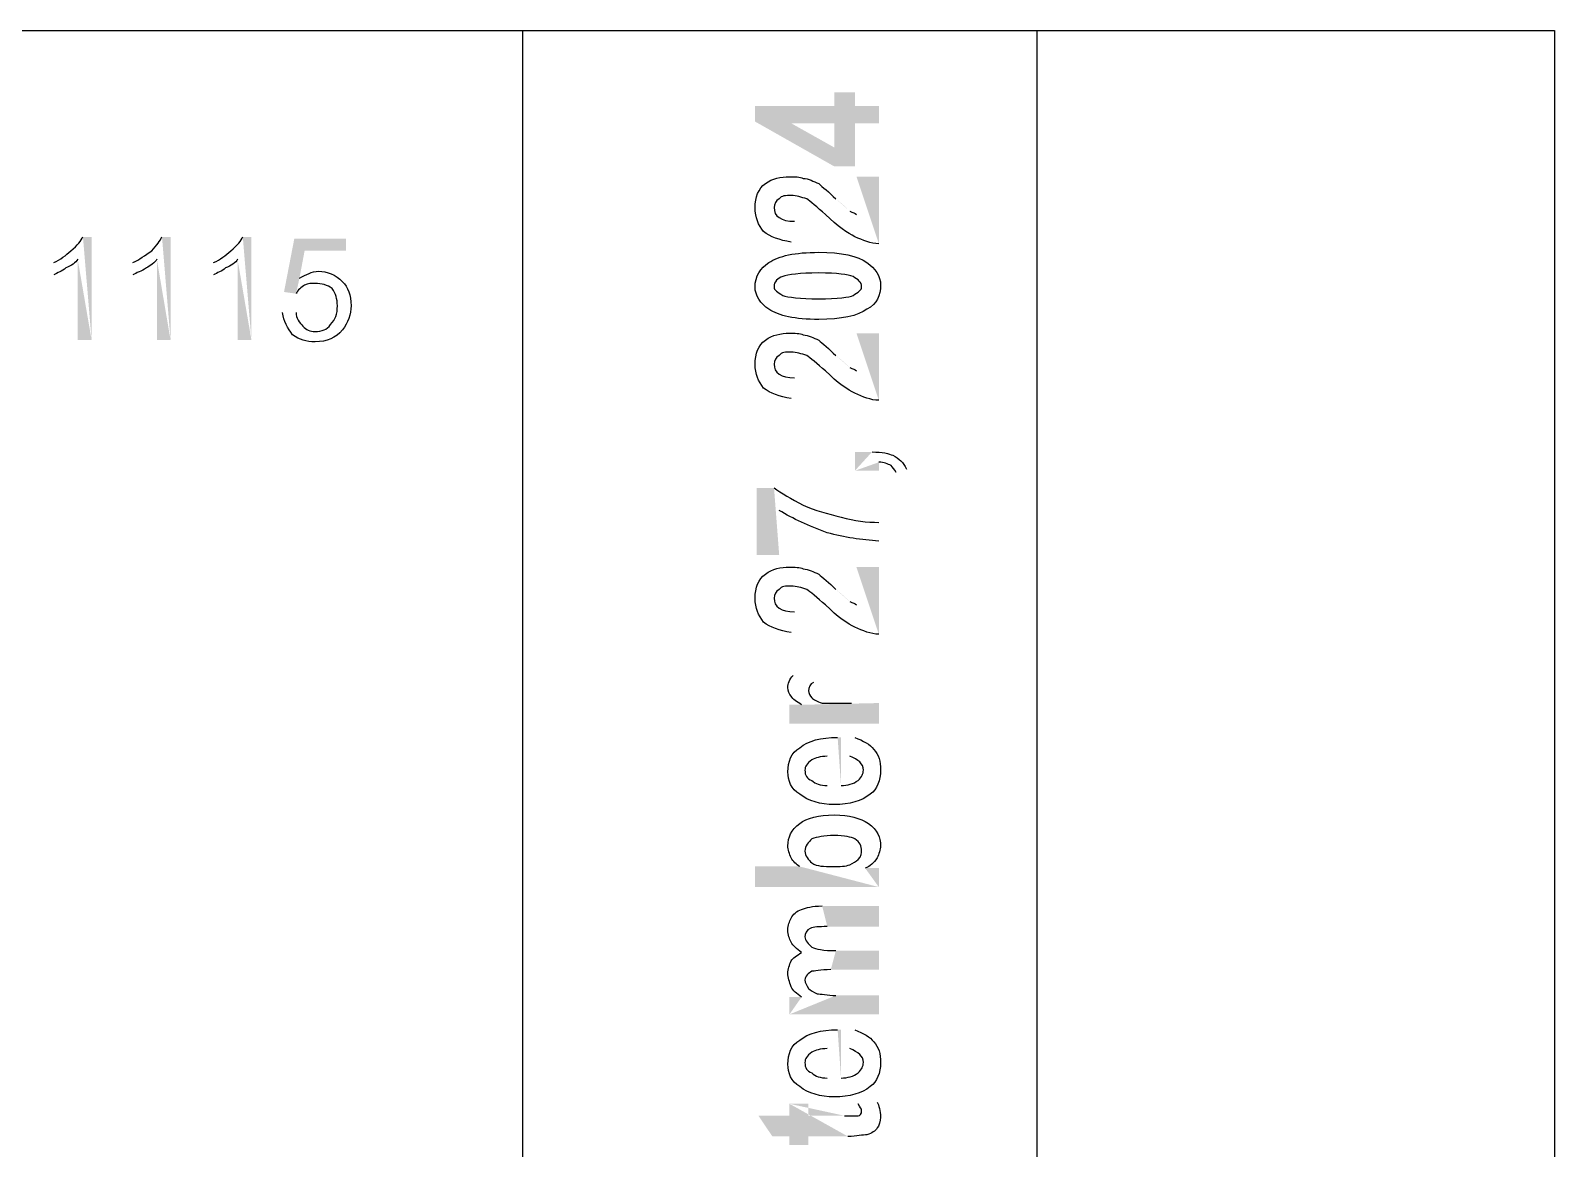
# Model space of a CAD drawing. Header units: feet. Extents: x -88.4 to -52.7, y -30 to -2.4.
# Drawn here: x -54.964 to -53.485, y -3.533 to -2.448 of the extents above; entities that cross this region are included whole.
import ezdxf

# ---------------------------------------------------------------- set-up
doc = ezdxf.new("R2010")
doc.units = ezdxf.units.FT
doc.header["$LTSCALE"] = 0.3
doc.header["$MEASUREMENT"] = 0
doc.layers.add('PDF_Geometry', color=7, linetype='Continuous')
doc.layers.add('PDF_Solid Fills', color=7, linetype='Continuous')

msp = doc.modelspace()

# ---------------------------------------------------------------- hatches: boundary and pattern name
at = {"layer": 'PDF_Solid Fills', "true_color": 0xff1318, "transparency": 33554559}
h = msp.add_hatch(color=1, dxfattribs=at)
h.paths.add_polyline_path([(-54.1411, -2.538), (-54.1644, -2.538), (-54.1644, -2.5798), (-54.1844, -2.5798), (-54.2612, -2.5363), (-54.2612, -2.5213), (-54.1844, -2.5213), (-54.1844, -2.508), (-54.1644, -2.508), (-54.1644, -2.5213), (-54.1411, -2.5213)], flags=0)
h.paths.add_polyline_path([(-54.1844, -2.538), (-54.2261, -2.538), (-54.1844, -2.5614)], flags=0)
h = msp.add_hatch(color=1, dxfattribs=at)
h.paths.add_polyline_path([(-54.1628, -2.5898), (-54.1411, -2.5898), (-54.1411, -2.6549)], flags=0)
h.paths.add_polyline_path([(-54.2228, -2.6331), (-54.2261, -2.6532)], flags=0)
h.paths.add_polyline_path([(-54.1694, -2.6231, 0.035437), (-54.1828, -2.6114)], flags=0)
h.paths.add_polyline_path([(-54.1628, -2.6264), (-54.1628, -2.5898)], flags=0)
at = {"layer": 'PDF_Solid Fills', "transparency": 33554559}
h = msp.add_hatch(color=256, dxfattribs=at)
h.paths.add_polyline_path([(-54.905, -2.7483), (-54.9185, -2.7483), (-54.9185, -2.6699)], flags=0)
h.paths.add_polyline_path([(-54.9418, -2.6849), (-54.9418, -2.6732)], flags=0)
h.paths.add_polyline_path([(-54.9134, -2.6482), (-54.905, -2.6482), (-54.905, -2.7483)], flags=0)
h = msp.add_hatch(color=256, dxfattribs=at)
h.paths.add_polyline_path([(-54.8284, -2.7483), (-54.8417, -2.7483), (-54.8417, -2.6699)], flags=0)
h.paths.add_polyline_path([(-54.865, -2.6849), (-54.865, -2.6732)], flags=0)
h.paths.add_polyline_path([(-54.8367, -2.6482), (-54.8284, -2.6482), (-54.8284, -2.7483)], flags=0)
h = msp.add_hatch(color=256, dxfattribs=at)
h.paths.add_polyline_path([(-54.7499, -2.7483), (-54.7634, -2.7483), (-54.7634, -2.6699)], flags=0)
h.paths.add_polyline_path([(-54.7867, -2.6849), (-54.7867, -2.6732)], flags=0)
h.paths.add_polyline_path([(-54.7583, -2.6482), (-54.7499, -2.6482), (-54.7499, -2.7483)], flags=0)
h = msp.add_hatch(color=256, dxfattribs=at)
h.paths.add_polyline_path([(-54.7199, -2.7217), (-54.7066, -2.7217)], flags=0)
h.paths.add_polyline_path([(-54.7066, -2.7033), (-54.7183, -2.7017), (-54.7083, -2.6499), (-54.6582, -2.6499), (-54.6582, -2.6616), (-54.6983, -2.6616), (-54.7033, -2.6882)], flags=0)
at = {"layer": 'PDF_Solid Fills', "true_color": 0xff1318, "transparency": 33554559}
h = msp.add_hatch(color=1, dxfattribs=at)
h.paths.add_polyline_path([(-54.1628, -2.7417), (-54.1411, -2.7417), (-54.1411, -2.8068)], flags=0)
h.paths.add_polyline_path([(-54.2228, -2.785), (-54.2261, -2.8051)], flags=0)
h.paths.add_polyline_path([(-54.1694, -2.775, 0.035437), (-54.1828, -2.7633)], flags=0)
h.paths.add_polyline_path([(-54.1628, -2.7783), (-54.1628, -2.7417)], flags=0)
h = msp.add_hatch(color=1, dxfattribs=at)
h.paths.add_polyline_path([(-54.1644, -2.8752), (-54.1644, -2.8569), (-54.1477, -2.8569)], flags=0)
h.paths.add_polyline_path([(-54.1143, -2.8735), (-54.1243, -2.8769)], flags=0)
h.paths.add_polyline_path([(-54.1411, -2.8669), (-54.1411, -2.8752), (-54.1644, -2.8752)], flags=0)
h = msp.add_hatch(color=1, dxfattribs=at)
h.paths.add_polyline_path([(-54.2378, -2.957), (-54.2595, -2.957), (-54.2595, -2.8919), (-54.2428, -2.8919)], flags=0)
h.paths.add_polyline_path([(-54.1411, -2.9253), (-54.1411, -2.9436)], flags=0)
h.paths.add_polyline_path([(-54.2378, -2.9136), (-54.2378, -2.957)], flags=0)
h = msp.add_hatch(color=1, dxfattribs=at)
h.paths.add_polyline_path([(-54.1628, -2.9687), (-54.1411, -2.9687), (-54.1411, -3.0338)], flags=0)
h.paths.add_polyline_path([(-54.2228, -3.0121), (-54.2261, -3.0322)], flags=0)
h.paths.add_polyline_path([(-54.1694, -3.0021, 0.035437), (-54.1828, -2.9904)], flags=0)
h.paths.add_polyline_path([(-54.1628, -3.0054), (-54.1628, -2.9687)], flags=0)
h = msp.add_hatch(color=1, dxfattribs=at)
h.paths.add_polyline_path([(-54.1411, -3.1006), (-54.1411, -3.1206), (-54.2278, -3.1206), (-54.2278, -3.1023), (-54.2161, -3.1023)], flags=0)
h.paths.add_polyline_path([(-54.2244, -3.0738), (-54.2044, -3.0805)], flags=0)
h.paths.add_polyline_path([(-54.1677, -3.1006), (-54.1411, -3.1006)], flags=0)
h = msp.add_hatch(color=1, dxfattribs=at)
h.paths.add_polyline_path([(-54.1694, -3.1523), (-54.1644, -3.1339)], flags=0)
h.paths.add_polyline_path([(-54.1811, -3.1339), (-54.1778, -3.1339), (-54.1778, -3.1807)], flags=0)
h.paths.add_polyline_path([(-54.1911, -3.1807), (-54.1911, -3.1523)], flags=0)
h = msp.add_hatch(color=1, dxfattribs=at)
h.paths.add_polyline_path([(-54.1411, -3.2792), (-54.2612, -3.2792), (-54.2612, -3.2592), (-54.2178, -3.2592)], flags=0)
h.paths.add_polyline_path([(-54.1544, -3.2608), (-54.1411, -3.2608), (-54.1411, -3.2792)], flags=0)
h = msp.add_hatch(color=1, dxfattribs=at)
h.paths.add_polyline_path([(-54.2278, -3.4027), (-54.2278, -3.386), (-54.2161, -3.386)], flags=0)
h.paths.add_polyline_path([(-54.1961, -3.2975), (-54.1411, -3.2975), (-54.1411, -3.3176), (-54.1911, -3.3176)], flags=0)
h.paths.add_polyline_path([(-54.1828, -3.3409), (-54.1411, -3.3409), (-54.1411, -3.3593), (-54.1877, -3.3593)], flags=0)
h.paths.add_polyline_path([(-54.1828, -3.3844), (-54.1411, -3.3844), (-54.1411, -3.4027), (-54.2278, -3.4027)], flags=0)
h = msp.add_hatch(color=1, dxfattribs=at)
h.paths.add_polyline_path([(-54.1694, -3.436), (-54.1644, -3.4177)], flags=0)
h.paths.add_polyline_path([(-54.1811, -3.4177), (-54.1778, -3.4177), (-54.1778, -3.4645)], flags=0)
h.paths.add_polyline_path([(-54.1911, -3.4645), (-54.1911, -3.436)], flags=0)
h = msp.add_hatch(color=1, dxfattribs=at)
h.paths.add_polyline_path([(-54.2278, -3.4895), (-54.2094, -3.4895), (-54.2094, -3.5011), (-54.1744, -3.5011)], flags=0)
h.paths.add_polyline_path([(-54.1611, -3.4895), (-54.1428, -3.4878)], flags=0)
h.paths.add_polyline_path([(-54.1711, -3.5212), (-54.2094, -3.5212), (-54.2094, -3.5296), (-54.2278, -3.5296), (-54.2278, -3.5212), (-54.2444, -3.5212), (-54.2579, -3.5011), (-54.2278, -3.5011), (-54.2278, -3.4895)], flags=0)

# ---------------------------------------------------------------- linework, layer by layer
at = {"layer": 'PDF_Geometry', "lineweight": 25}
msp.add_lwpolyline([(-68.9998, -12.4632), (-68.9998, -2.4479), (-53.4855, -2.4479), (-53.4855, -12.4632)], close=True, dxfattribs=at)
for points in [[(-54.4864, -12.4632), (-54.4864, -2.4479)], [(-53.9875, -8.3069), (-53.9875, -2.4479)]]:
    msp.add_lwpolyline(points, dxfattribs=at)
for points in [[(-54.2612, -2.6198), (-54.2612, -2.6098), (-54.2579, -2.6014), (-54.2512, -2.5964)], [(-54.2512, -2.5964), (-54.2444, -2.5914), (-54.2361, -2.5898), (-54.2278, -2.5898)], [(-54.2278, -2.5898), (-54.2228, -2.5898), (-54.2178, -2.5898), (-54.2144, -2.5914)], [(-54.2144, -2.5914), (-54.2094, -2.5914), (-54.2044, -2.5948), (-54.1994, -2.5964)], [(-54.1994, -2.5964), (-54.1961, -2.5998), (-54.1894, -2.6048), (-54.1828, -2.6114)], [(-54.2378, -2.6114), (-54.2411, -2.6131), (-54.2428, -2.6164), (-54.2428, -2.6198)], [(-54.2261, -2.6081), (-54.2311, -2.6081), (-54.2361, -2.6081), (-54.2378, -2.6114)], [(-54.2111, -2.6114), (-54.2161, -2.6098), (-54.2211, -2.6081), (-54.2261, -2.6081)], [(-54.1928, -2.6264), (-54.2011, -2.6198), (-54.2078, -2.6131), (-54.2111, -2.6114)], [(-54.2529, -2.6431), (-54.2579, -2.6364), (-54.2612, -2.6298), (-54.2612, -2.6198)], [(-54.2428, -2.6198), (-54.2428, -2.6281), (-54.2361, -2.6331), (-54.2228, -2.6331)], [(-54.1644, -2.6481), (-54.1711, -2.6448), (-54.1811, -2.6381), (-54.1928, -2.6264)], [(-54.1694, -2.6231), (-54.1661, -2.6248), (-54.1644, -2.6248), (-54.1628, -2.6264)], [(-54.2261, -2.6532), (-54.2378, -2.6514), (-54.2462, -2.6481), (-54.2529, -2.6431)], [(-54.9418, -2.6732), (-54.9351, -2.6699), (-54.9301, -2.6666), (-54.9251, -2.6616)], [(-54.9251, -2.6616), (-54.9185, -2.6566), (-54.915, -2.6516), (-54.9134, -2.6482)], [(-54.865, -2.6732), (-54.8584, -2.6699), (-54.8534, -2.6666), (-54.8467, -2.6616)], [(-54.8467, -2.6616), (-54.8417, -2.6566), (-54.8384, -2.6516), (-54.8367, -2.6482)], [(-54.7867, -2.6732), (-54.78, -2.6699), (-54.775, -2.6666), (-54.77, -2.6616)], [(-54.77, -2.6616), (-54.7634, -2.6566), (-54.7599, -2.6516), (-54.7583, -2.6482)], [(-54.1411, -2.6549), (-54.1494, -2.6549), (-54.1561, -2.6514), (-54.1644, -2.6481)], [(-54.9185, -2.6699), (-54.9201, -2.6732), (-54.9251, -2.6766), (-54.9301, -2.6782)], [(-54.8417, -2.6699), (-54.8434, -2.6732), (-54.8484, -2.6766), (-54.8517, -2.6782)], [(-54.7634, -2.6699), (-54.765, -2.6732), (-54.77, -2.6766), (-54.775, -2.6782)], [(-54.2612, -2.6967), (-54.2612, -2.6866), (-54.2562, -2.6782), (-54.2479, -2.6732)], [(-54.2479, -2.6732), (-54.2378, -2.6666), (-54.2228, -2.6632), (-54.1994, -2.6632)], [(-54.1994, -2.6632), (-54.1778, -2.6632), (-54.1611, -2.6666), (-54.1527, -2.6732)], [(-54.1527, -2.6732), (-54.1444, -2.6782), (-54.1394, -2.6866), (-54.1394, -2.695)], [(-54.9301, -2.6782), (-54.9335, -2.6816), (-54.9385, -2.6832), (-54.9418, -2.6849)], [(-54.8517, -2.6782), (-54.8567, -2.6816), (-54.8617, -2.6832), (-54.865, -2.6849)], [(-54.775, -2.6782), (-54.7784, -2.6816), (-54.7834, -2.6832), (-54.7867, -2.6849)], [(-54.7033, -2.6882), (-54.6966, -2.6849), (-54.6915, -2.6816), (-54.6848, -2.6816)], [(-54.6848, -2.6816), (-54.6765, -2.6816), (-54.6682, -2.6849), (-54.6615, -2.6917)], [(-54.2344, -2.6866), (-54.2394, -2.6882), (-54.2428, -2.6917), (-54.2428, -2.6967)], [(-54.1994, -2.6832), (-54.2178, -2.6832), (-54.2294, -2.6849), (-54.2344, -2.6866)], [(-54.1661, -2.6866), (-54.1711, -2.6849), (-54.1811, -2.6832), (-54.1994, -2.6832)], [(-54.1578, -2.6967), (-54.1578, -2.6917), (-54.1611, -2.69), (-54.1661, -2.6866)], [(-54.6983, -2.695), (-54.7016, -2.6967), (-54.7049, -2.7), (-54.7066, -2.7033)], [(-54.6882, -2.6933), (-54.6915, -2.6933), (-54.6949, -2.6933), (-54.6983, -2.695)], [(-54.6715, -2.6983), (-54.6765, -2.695), (-54.6815, -2.6933), (-54.6882, -2.6933)], [(-54.6665, -2.715), (-54.6665, -2.7083), (-54.6682, -2.7033), (-54.6715, -2.6983)], [(-54.6615, -2.6917), (-54.6565, -2.6967), (-54.6532, -2.705), (-54.6532, -2.715)], [(-54.2479, -2.7183), (-54.2562, -2.7133), (-54.2612, -2.705), (-54.2612, -2.6967)], [(-54.2428, -2.6967), (-54.2428, -2.7), (-54.2394, -2.7017), (-54.2344, -2.705)], [(-54.2344, -2.705), (-54.2294, -2.7067), (-54.2178, -2.7083), (-54.1994, -2.7083)], [(-54.1994, -2.7083), (-54.1811, -2.7083), (-54.1694, -2.7067), (-54.1661, -2.705)], [(-54.1661, -2.705), (-54.1611, -2.7017), (-54.1578, -2.7), (-54.1578, -2.6967)], [(-54.1394, -2.695), (-54.1394, -2.705), (-54.1428, -2.7133), (-54.1527, -2.7183)], [(-54.6732, -2.7333), (-54.6682, -2.7283), (-54.6665, -2.7233), (-54.6665, -2.715)], [(-54.6532, -2.715), (-54.6532, -2.7233), (-54.6565, -2.7317), (-54.6615, -2.7383)], [(-54.1994, -2.7283), (-54.2228, -2.7283), (-54.2378, -2.725), (-54.2479, -2.7183)], [(-54.1527, -2.7183), (-54.1611, -2.725), (-54.1778, -2.7283), (-54.1994, -2.7283)], [(-54.7099, -2.7433), (-54.7149, -2.7367), (-54.7183, -2.73), (-54.7199, -2.7217)], [(-54.7066, -2.7217), (-54.7066, -2.7267), (-54.7033, -2.7317), (-54.6999, -2.735)], [(-54.6999, -2.735), (-54.6966, -2.7383), (-54.6933, -2.74), (-54.6882, -2.74)], [(-54.6882, -2.74), (-54.6815, -2.74), (-54.6765, -2.7383), (-54.6732, -2.7333)], [(-54.6882, -2.75), (-54.6966, -2.75), (-54.7033, -2.7483), (-54.7099, -2.7433)], [(-54.6615, -2.7383), (-54.6682, -2.7467), (-54.6765, -2.75), (-54.6882, -2.75)], [(-54.2612, -2.7717), (-54.2612, -2.7617), (-54.2579, -2.7533), (-54.2512, -2.7483)], [(-54.2512, -2.7483), (-54.2444, -2.7433), (-54.2361, -2.7417), (-54.2278, -2.7417)], [(-54.2278, -2.7417), (-54.2228, -2.7417), (-54.2178, -2.7417), (-54.2144, -2.7433)], [(-54.2144, -2.7433), (-54.2094, -2.7433), (-54.2044, -2.7467), (-54.1994, -2.7483)], [(-54.1994, -2.7483), (-54.1961, -2.7517), (-54.1894, -2.7567), (-54.1828, -2.7633)], [(-54.2378, -2.7633), (-54.2411, -2.765), (-54.2428, -2.7683), (-54.2428, -2.7717)], [(-54.2261, -2.76), (-54.2311, -2.76), (-54.2361, -2.76), (-54.2378, -2.7633)], [(-54.2111, -2.7633), (-54.2161, -2.7617), (-54.2211, -2.76), (-54.2261, -2.76)], [(-54.1928, -2.7783), (-54.2011, -2.7717), (-54.2078, -2.765), (-54.2111, -2.7633)], [(-54.2529, -2.795), (-54.2579, -2.7883), (-54.2612, -2.7817), (-54.2612, -2.7717)], [(-54.2428, -2.7717), (-54.2428, -2.78), (-54.2361, -2.785), (-54.2228, -2.785)], [(-54.1644, -2.8), (-54.1711, -2.7967), (-54.1811, -2.79), (-54.1928, -2.7783)], [(-54.1694, -2.775), (-54.1661, -2.7767), (-54.1644, -2.7767), (-54.1628, -2.7783)], [(-54.2261, -2.8051), (-54.2378, -2.8033), (-54.2462, -2.8), (-54.2529, -2.795)], [(-54.1411, -2.8068), (-54.1494, -2.8068), (-54.1561, -2.8033), (-54.1644, -2.8)], [(-54.1477, -2.8569), (-54.1377, -2.8569), (-54.131, -2.8585), (-54.1276, -2.8602)], [(-54.1293, -2.8702), (-54.1326, -2.8685), (-54.1361, -2.8669), (-54.1411, -2.8669)], [(-54.1276, -2.8602), (-54.121, -2.8635), (-54.1176, -2.8669), (-54.1143, -2.8735)], [(-54.1243, -2.8769), (-54.126, -2.8735), (-54.1276, -2.8719), (-54.1293, -2.8702)], [(-54.2428, -2.8919), (-54.2361, -2.897), (-54.2261, -2.902), (-54.2144, -2.9086)], [(-54.2144, -2.9086), (-54.2028, -2.9136), (-54.1911, -2.917), (-54.1778, -2.9203)], [(-54.1911, -2.9353), (-54.2094, -2.9286), (-54.2244, -2.922), (-54.2378, -2.9136)], [(-54.1778, -2.9203), (-54.1644, -2.9236), (-54.1527, -2.9253), (-54.1411, -2.9253)], [(-54.1411, -2.9436), (-54.1578, -2.942), (-54.1744, -2.9403), (-54.1911, -2.9353)], [(-54.2512, -2.9754), (-54.2444, -2.9704), (-54.2361, -2.9687), (-54.2278, -2.9687)], [(-54.2278, -2.9687), (-54.2228, -2.9687), (-54.2178, -2.9687), (-54.2144, -2.9704)], [(-54.2144, -2.9704), (-54.2094, -2.9704), (-54.2044, -2.9737), (-54.1994, -2.9754)], [(-54.2612, -2.9987), (-54.2612, -2.9887), (-54.2579, -2.9804), (-54.2512, -2.9754)], [(-54.2261, -2.9871), (-54.2311, -2.9871), (-54.2361, -2.9871), (-54.2378, -2.9904)], [(-54.2111, -2.9904), (-54.2161, -2.9887), (-54.2211, -2.9871), (-54.2261, -2.9871)], [(-54.1994, -2.9754), (-54.1961, -2.9787), (-54.1894, -2.9837), (-54.1828, -2.9904)], [(-54.2529, -3.0221), (-54.2579, -3.0154), (-54.2612, -3.0087), (-54.2612, -2.9987)], [(-54.2378, -2.9904), (-54.2411, -2.9921), (-54.2428, -2.9954), (-54.2428, -2.9987)], [(-54.2428, -2.9987), (-54.2428, -3.0071), (-54.2361, -3.0121), (-54.2228, -3.0121)], [(-54.1928, -3.0054), (-54.2011, -2.9987), (-54.2078, -2.9921), (-54.2111, -2.9904)], [(-54.1644, -3.0271), (-54.1711, -3.0237), (-54.1811, -3.0171), (-54.1928, -3.0054)], [(-54.1694, -3.0021), (-54.1661, -3.0037), (-54.1644, -3.0037), (-54.1628, -3.0054)], [(-54.2261, -3.0322), (-54.2378, -3.0304), (-54.2462, -3.0271), (-54.2529, -3.0221)], [(-54.1411, -3.0338), (-54.1494, -3.0338), (-54.1561, -3.0304), (-54.1644, -3.0271)], [(-54.2294, -3.0855), (-54.2294, -3.0822), (-54.2278, -3.0772), (-54.2244, -3.0738)], [(-54.2261, -3.0938), (-54.2278, -3.0922), (-54.2294, -3.0888), (-54.2294, -3.0855)], [(-54.2044, -3.0805), (-54.2078, -3.0822), (-54.2094, -3.0855), (-54.2094, -3.0888)], [(-54.2094, -3.0888), (-54.2094, -3.0905), (-54.2078, -3.0938), (-54.2061, -3.0955)], [(-54.2161, -3.1023), (-54.2211, -3.0988), (-54.2244, -3.0972), (-54.2261, -3.0938)], [(-54.2061, -3.0955), (-54.2044, -3.0972), (-54.2011, -3.0988), (-54.1961, -3.1006)], [(-54.1961, -3.1006), (-54.1911, -3.1006), (-54.1811, -3.1006), (-54.1677, -3.1006)], [(-54.2178, -3.1439), (-54.2094, -3.1373), (-54.1978, -3.1339), (-54.1811, -3.1339)], [(-54.1644, -3.1339), (-54.1561, -3.1373), (-54.1494, -3.1406), (-54.1461, -3.1456)], [(-54.2294, -3.1674), (-54.2294, -3.1573), (-54.2261, -3.1489), (-54.2178, -3.1439)], [(-54.1461, -3.1456), (-54.1411, -3.1506), (-54.1394, -3.1573), (-54.1394, -3.1657)], [(-54.2061, -3.1556), (-54.2111, -3.1591), (-54.2128, -3.1624), (-54.2128, -3.1657)], [(-54.1911, -3.1523), (-54.1978, -3.1523), (-54.2028, -3.1539), (-54.2061, -3.1556)], [(-54.1561, -3.1657), (-54.1561, -3.1591), (-54.1611, -3.1556), (-54.1694, -3.1523)], [(-54.2178, -3.1891), (-54.2261, -3.1841), (-54.2294, -3.1757), (-54.2294, -3.1674)], [(-54.2128, -3.1657), (-54.2128, -3.1707), (-54.2111, -3.1741), (-54.2061, -3.1757)], [(-54.2061, -3.1757), (-54.2028, -3.1791), (-54.1978, -3.1807), (-54.1911, -3.1807)], [(-54.1778, -3.1807), (-54.1711, -3.1807), (-54.1661, -3.1791), (-54.1611, -3.1757)], [(-54.1611, -3.1757), (-54.1578, -3.1724), (-54.1561, -3.1691), (-54.1561, -3.1657)], [(-54.1394, -3.1657), (-54.1394, -3.1757), (-54.1428, -3.1841), (-54.1494, -3.1891)], [(-54.1844, -3.1991), (-54.1978, -3.1991), (-54.2094, -3.1957), (-54.2178, -3.1891)], [(-54.1494, -3.1891), (-54.1578, -3.1957), (-54.1694, -3.1991), (-54.1844, -3.1991)], [(-54.2178, -3.2174), (-54.2111, -3.2124), (-54.1994, -3.2091), (-54.1844, -3.2091)], [(-54.1844, -3.2091), (-54.1694, -3.2091), (-54.1594, -3.2124), (-54.1511, -3.2174)], [(-54.2294, -3.2392), (-54.2294, -3.2307), (-54.2261, -3.2241), (-54.2178, -3.2174)], [(-54.1511, -3.2174), (-54.1428, -3.2241), (-54.1394, -3.2307), (-54.1394, -3.2392)], [(-54.2061, -3.2324), (-54.2094, -3.2358), (-54.2128, -3.2392), (-54.2128, -3.2442)], [(-54.1844, -3.2291), (-54.1944, -3.2291), (-54.2011, -3.2307), (-54.2061, -3.2324)], [(-54.1644, -3.2324), (-54.1677, -3.2307), (-54.1744, -3.2291), (-54.1844, -3.2291)], [(-54.1578, -3.2442), (-54.1578, -3.2392), (-54.1594, -3.2358), (-54.1644, -3.2324)], [(-54.2261, -3.2508), (-54.2278, -3.2475), (-54.2294, -3.2425), (-54.2294, -3.2392)], [(-54.2178, -3.2592), (-54.2211, -3.2575), (-54.2244, -3.2542), (-54.2261, -3.2508)], [(-54.2128, -3.2442), (-54.2128, -3.2492), (-54.2094, -3.2525), (-54.2061, -3.2558)], [(-54.1694, -3.2575), (-54.1661, -3.2558), (-54.1628, -3.2542), (-54.1611, -3.2525)], [(-54.1611, -3.2525), (-54.1578, -3.2492), (-54.1578, -3.2458), (-54.1578, -3.2442)], [(-54.1428, -3.2508), (-54.1461, -3.2558), (-54.1494, -3.2592), (-54.1544, -3.2608)], [(-54.1394, -3.2392), (-54.1394, -3.2425), (-54.1411, -3.2475), (-54.1428, -3.2508)], [(-54.2061, -3.2558), (-54.2011, -3.2592), (-54.1944, -3.2592), (-54.1861, -3.2592)], [(-54.1861, -3.2592), (-54.1794, -3.2592), (-54.1727, -3.2592), (-54.1694, -3.2575)], [(-54.2161, -3.3008), (-54.2111, -3.2992), (-54.2061, -3.2975), (-54.1961, -3.2975)], [(-54.2294, -3.3209), (-54.2294, -3.3159), (-54.2278, -3.3126), (-54.2261, -3.3093)], [(-54.2261, -3.3093), (-54.2244, -3.3059), (-54.2211, -3.3025), (-54.2161, -3.3008)], [(-54.2261, -3.3326), (-54.2278, -3.3293), (-54.2294, -3.3259), (-54.2294, -3.3209)], [(-54.2078, -3.3193), (-54.2111, -3.3209), (-54.2128, -3.3243), (-54.2128, -3.3276)], [(-54.1911, -3.3176), (-54.1994, -3.3176), (-54.2044, -3.3176), (-54.2078, -3.3193)], [(-54.2161, -3.3426), (-54.2211, -3.3393), (-54.2244, -3.3359), (-54.2261, -3.3326)], [(-54.2128, -3.3276), (-54.2128, -3.3309), (-54.2094, -3.3343), (-54.2061, -3.3376)], [(-54.2061, -3.3376), (-54.2028, -3.3393), (-54.1944, -3.3409), (-54.1828, -3.3409)], [(-54.2294, -3.3626), (-54.2294, -3.3593), (-54.2278, -3.3543), (-54.2261, -3.3509)], [(-54.2261, -3.3509), (-54.2244, -3.3476), (-54.2211, -3.3459), (-54.2161, -3.3426)], [(-54.2261, -3.376), (-54.2278, -3.3709), (-54.2294, -3.3676), (-54.2294, -3.3626)], [(-54.2061, -3.3609), (-54.2094, -3.3626), (-54.2128, -3.3659), (-54.2128, -3.3693)], [(-54.2128, -3.3693), (-54.2128, -3.3727), (-54.2111, -3.3744), (-54.2094, -3.3777)], [(-54.1877, -3.3593), (-54.1978, -3.3593), (-54.2044, -3.3609), (-54.2061, -3.3609)], [(-54.2161, -3.386), (-54.2211, -3.3827), (-54.2244, -3.3794), (-54.2261, -3.376)], [(-54.2094, -3.3777), (-54.2078, -3.3794), (-54.2044, -3.381), (-54.2011, -3.3827)], [(-54.2011, -3.3827), (-54.1978, -3.3827), (-54.1911, -3.3844), (-54.1828, -3.3844)], [(-54.2294, -3.4511), (-54.2294, -3.441), (-54.2261, -3.4327), (-54.2178, -3.4277)], [(-54.2178, -3.4277), (-54.2094, -3.421), (-54.1978, -3.4177), (-54.1811, -3.4177)], [(-54.1644, -3.4177), (-54.1561, -3.421), (-54.1494, -3.4244), (-54.1461, -3.4294)], [(-54.1461, -3.4294), (-54.1411, -3.4344), (-54.1394, -3.441), (-54.1394, -3.4495)], [(-54.2061, -3.4394), (-54.2111, -3.4428), (-54.2128, -3.4461), (-54.2128, -3.4495)], [(-54.1911, -3.436), (-54.1978, -3.436), (-54.2028, -3.4377), (-54.2061, -3.4394)], [(-54.1561, -3.4495), (-54.1561, -3.4428), (-54.1611, -3.4394), (-54.1694, -3.436)], [(-54.2178, -3.4728), (-54.2261, -3.4678), (-54.2294, -3.4595), (-54.2294, -3.4511)], [(-54.2128, -3.4495), (-54.2128, -3.4545), (-54.2111, -3.4578), (-54.2061, -3.4595)], [(-54.2061, -3.4595), (-54.2028, -3.4628), (-54.1978, -3.4645), (-54.1911, -3.4645)], [(-54.1778, -3.4645), (-54.1711, -3.4645), (-54.1661, -3.4628), (-54.1611, -3.4595)], [(-54.1611, -3.4595), (-54.1578, -3.4561), (-54.1561, -3.4528), (-54.1561, -3.4495)], [(-54.1394, -3.4495), (-54.1394, -3.4595), (-54.1428, -3.4678), (-54.1494, -3.4728)], [(-54.1844, -3.4828), (-54.1978, -3.4828), (-54.2094, -3.4795), (-54.2178, -3.4728)], [(-54.1494, -3.4728), (-54.1578, -3.4795), (-54.1694, -3.4828), (-54.1844, -3.4828)], [(-54.1578, -3.4961), (-54.1578, -3.4945), (-54.1594, -3.4928), (-54.1611, -3.4895)], [(-54.1428, -3.4878), (-54.1411, -3.4911), (-54.1394, -3.4961), (-54.1394, -3.5028)], [(-54.1744, -3.5011), (-54.1677, -3.5011), (-54.1628, -3.5011), (-54.1611, -3.5011)], [(-54.1611, -3.5011), (-54.1594, -3.5011), (-54.1578, -3.4995), (-54.1578, -3.4961)], [(-54.1394, -3.5028), (-54.1394, -3.5061), (-54.1411, -3.5112), (-54.1428, -3.5129)], [(-54.1527, -3.5196), (-54.1561, -3.5196), (-54.1628, -3.5212), (-54.1711, -3.5212)], [(-54.1428, -3.5129), (-54.1444, -3.5162), (-54.1477, -3.5179), (-54.1527, -3.5196)]]:
    msp.add_open_spline(points, degree=3, dxfattribs=at)

doc.saveas('drawing.dxf')
